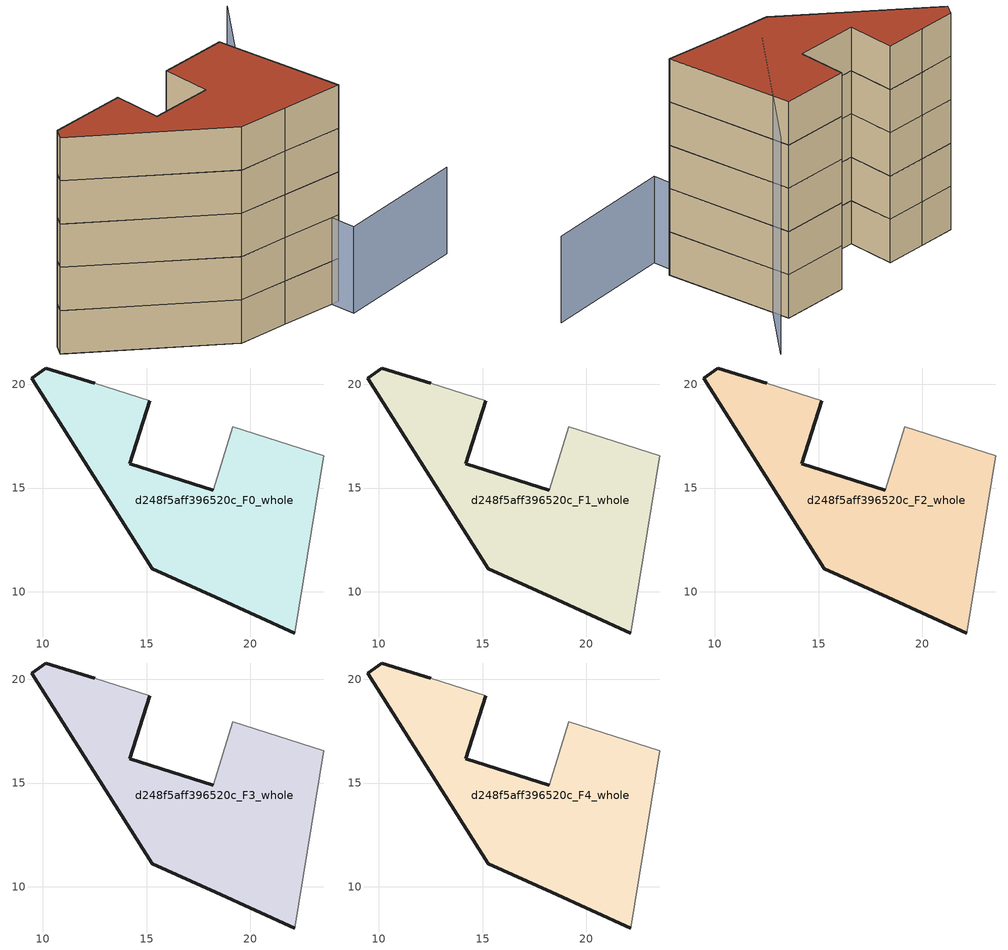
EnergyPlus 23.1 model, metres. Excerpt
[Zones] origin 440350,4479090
d248f5aff396520c_F0_whole
 floor ground (EU_floor_Construction): 22.13,8.01 23.53,16.56 19.14,17.95 18.21,14.89 14.19,16.17 15.15,19.22 12.49,20.06 10.13,20.79 9.46,20.28 15.28,11.1 18.33,9.74 z0
 wall outside (EU_wall_Construction): 15.15,19.22 14.19,16.17 18.21,14.89 / 22.13,8.01 18.33,9.74 15.28,11.1 9.46,20.28 10.13,20.79 12.49,20.06 z0:3
 wall adiabatic (EU_wall_Construction): 12.49,20.06 15.15,19.22 / 18.21,14.89 19.14,17.95 23.53,16.56 22.13,8.01 z0:3
d248f5aff396520c_F1_whole
 floor to d248f5aff396520c_F0_whole (EU_floor_Construction): 22.13,8.01 23.53,16.56 19.14,17.95 18.2,14.89 14.19,16.17 15.15,19.22 12.49,20.06 10.13,20.79 9.45,20.28 15.27,11.1 18.33,9.74 z3
 wall outside (EU_wall_Construction): 15.15,19.22 14.19,16.17 18.21,14.89 / 22.13,8.01 18.33,9.74 15.28,11.1 9.46,20.28 10.13,20.79 12.49,20.06 z3:6
 wall adiabatic (EU_wall_Construction): 12.49,20.06 15.15,19.22 / 18.21,14.89 19.14,17.95 23.53,16.56 22.13,8.01 z3:6
d248f5aff396520c_F2_whole
 floor to d248f5aff396520c_F1_whole (EU_floor_Construction): 22.13,8.01 23.53,16.56 19.14,17.95 18.2,14.89 14.19,16.17 15.15,19.22 12.49,20.06 10.13,20.79 9.45,20.28 15.27,11.1 18.33,9.74 z6
 wall outside (EU_wall_Construction): 15.15,19.22 14.19,16.17 18.21,14.89 / 22.13,8.01 18.33,9.74 15.28,11.1 9.46,20.28 10.13,20.79 12.49,20.06 z6:9
 wall adiabatic (EU_wall_Construction): 12.49,20.06 15.15,19.22 / 18.21,14.89 19.14,17.95 23.53,16.56 22.13,8.01 z6:9
d248f5aff396520c_F3_whole
 floor to d248f5aff396520c_F2_whole (EU_floor_Construction): 22.13,8.01 23.53,16.56 19.14,17.95 18.2,14.89 14.19,16.17 15.15,19.22 12.49,20.06 10.13,20.79 9.45,20.28 15.27,11.1 18.33,9.74 z9
 wall outside (EU_wall_Construction): 15.15,19.22 14.19,16.17 18.21,14.89 / 22.13,8.01 18.33,9.74 15.28,11.1 9.46,20.28 10.13,20.79 12.49,20.06 z9:12
 wall adiabatic (EU_wall_Construction): 12.49,20.06 15.15,19.22 / 18.21,14.89 19.14,17.95 23.53,16.56 22.13,8.01 z9:12
d248f5aff396520c_F4_whole
 floor to d248f5aff396520c_F3_whole (EU_floor_Construction): 22.13,8.01 23.53,16.56 19.14,17.95 18.2,14.89 14.19,16.17 15.15,19.22 12.49,20.06 10.13,20.79 9.45,20.28 15.27,11.1 18.33,9.74 z12
 wall outside (EU_wall_Construction): 15.15,19.22 14.19,16.17 18.21,14.89 / 22.13,8.01 18.33,9.74 15.28,11.1 9.46,20.28 10.13,20.79 12.49,20.06 z12:15
 wall adiabatic (EU_wall_Construction): 12.49,20.06 15.15,19.22 / 18.21,14.89 19.14,17.95 23.53,16.56 22.13,8.01 z12:15
 roof outside (EU_roof_Construction): 23.53,16.56 22.13,8.01 18.33,9.74 15.28,11.1 9.46,20.28 10.13,20.79 12.49,20.06 15.15,19.22 14.19,16.17 18.21,14.89 19.14,17.95 z15
shading: 29.89,4.63 21.26,6.61 / 21.26,6.61 23.53,16.56 z0:6; 27.47,17.93 17.47,11.86 z0:15
[Building]
EU S2 Campaign: North Axis=0; Terrain=City; Solar Distribution=FullExterior
[Site:Location]
Madrid: Latitude=40.5; Longitude=-3.5; Time Zone=1; Elevation=609
[SizingPeriod:WeatherFileDays]
AnnualSizingPeriod: Begin Month=1; Begin Day of Month=1; End Month=12; End Day of Month=31; Day of Week for Start Day=Monday; Use Weather File Daylight Saving Period=No; Use Weather File Rain and Snow Indicators=No
[MATERIAL]
EU_InternalMass_Material: Roughness=MediumRough; Thickness=0.1; Conductivity=1; Density=1800; Specific Heat=900; Thermal Absorptance=0.9; Solar Absorptance=0.7; Visible Absorptance=0.7
[MATERIAL:NOMASS] Roughness=MediumRough; Thermal Absorptance=0.9; Solar Absorptance=0.7; Visible Absorptance=0.7
Name | Thermal Resistance
EU_wall_NoMass; EU_roof_NoMass | 2.16768
EU_floor_NoMass | 1.14339
[CONSTRUCTION]
EU_wall_Construction: EU_wall_NoMass
EU_roof_Construction: EU_roof_NoMass
EU_floor_Construction: EU_floor_NoMass
EU_InternalMass_Construction: EU_InternalMass_Material
[ZONE] Type=1; Multiplier=1; Ceiling Height=autocalculate; Volume=230.034; Floor Area=autocalculate; Part of Total Floor Area=Yes
d248f5aff396520c_F0_whole; d248f5aff396520c_F1_whole; d248f5aff396520c_F2_whole; d248f5aff396520c_F3_whole; d248f5aff396520c_F4_whole
[INTERNALMASS] Construction=EU_InternalMass_Construction; Surface Area=76.6734
Name | Zone or ZoneList
d248f5aff396520c_F0_whole_EU_InternalMass | d248f5aff396520c_F0_whole
d248f5aff396520c_F1_whole_EU_InternalMass | d248f5aff396520c_F1_whole
d248f5aff396520c_F2_whole_EU_InternalMass | d248f5aff396520c_F2_whole
d248f5aff396520c_F3_whole_EU_InternalMass | d248f5aff396520c_F3_whole
d248f5aff396520c_F4_whole_EU_InternalMass | d248f5aff396520c_F4_whole
[OTHEREQUIPMENT] Fuel Type=Electricity; Design Level Calculation Method=Watts/Area; Power per Zone Floor Area=1; Fraction Latent=0; Fraction Radiant=0; Fraction Lost=0; Carbon Dioxide Generation Rate=0; EndUse Subcategory=EU_Step8_InternalGains
Name | Zone or ZoneList or Space or SpaceList | Schedule
EU_Step8_InternalGain_d248f5aff396520c_F0_whole_f000 | d248f5aff396520c_F0_whole | EU_Step8_GainSchedule_d248f5aff396520c_F0_whole_f000
EU_Step8_InternalGain_d248f5aff396520c_F1_whole_f000 | d248f5aff396520c_F1_whole | EU_Step8_GainSchedule_d248f5aff396520c_F1_whole_f000
EU_Step8_InternalGain_d248f5aff396520c_F2_whole_f000 | d248f5aff396520c_F2_whole | EU_Step8_GainSchedule_d248f5aff396520c_F2_whole_f000
EU_Step8_InternalGain_d248f5aff396520c_F3_whole_f000 | d248f5aff396520c_F3_whole | EU_Step8_GainSchedule_d248f5aff396520c_F3_whole_f000
EU_Step8_InternalGain_d248f5aff396520c_F4_whole_f000 | d248f5aff396520c_F4_whole | EU_Step8_GainSchedule_d248f5aff396520c_F4_whole_f000
[ZONEVENTILATION:DESIGNFLOWRATE] Schedule=EU_AlwaysOn; Design Flow Rate Calculation Method=AirChanges/Hour; Air Changes per Hour=0.480546; Ventilation Type=Natural; Fan Pressure Rise=0; Fan Total Efficiency=1; Constant Term Coefficient=1; Temperature Term Coefficient=0; Velocity Term Coefficient=0; Velocity Squared Term Coefficient=0; Minimum Indoor Temperature=-100; Maximum Indoor Temperature=100; Delta Temperature=-100; Minimum Outdoor Temperature=-100; Maximum Outdoor Temperature=100; Maximum Wind Speed=40
Name | Zone or ZoneList or Space or SpaceList
EU_ConstantAir_d248f5aff396520c_F0_whole | d248f5aff396520c_F0_whole
EU_ConstantAir_d248f5aff396520c_F1_whole | d248f5aff396520c_F1_whole
EU_ConstantAir_d248f5aff396520c_F2_whole | d248f5aff396520c_F2_whole
EU_ConstantAir_d248f5aff396520c_F3_whole | d248f5aff396520c_F3_whole
EU_ConstantAir_d248f5aff396520c_F4_whole | d248f5aff396520c_F4_whole
[HVACTEMPLATE:THERMOSTAT] Constant Heating Setpoint=20; Constant Cooling Setpoint=50
EU_HeatOnly_d248f5aff396520c_F0_whole; EU_HeatOnly_d248f5aff396520c_F1_whole; EU_HeatOnly_d248f5aff396520c_F2_whole; EU_HeatOnly_d248f5aff396520c_F3_whole; EU_HeatOnly_d248f5aff396520c_F4_whole
[HVACTEMPLATE:ZONE:IDEALLOADSAIRSYSTEM] System Availability Schedule=EU_AlwaysOn; Maximum Heating Supply Air Temperature=50; Minimum Cooling Supply Air Temperature=13; Maximum Heating Supply Air Humidity Ratio=0.0156; Minimum Cooling Supply Air Humidity Ratio=0.0077; Heating Limit=NoLimit; Cooling Limit=NoLimit; Heating Availability Schedule=EU_AlwaysOn; Cooling Availability Schedule=EU_CoolingOff; Dehumidification Control Type=ConstantSensibleHeatRatio; Cooling Sensible Heat Ratio=0.7; Dehumidification Setpoint=60; Humidification Control Type=None; Humidification Setpoint=30; Outdoor Air Method=None; Outdoor Air Flow Rate per Person=0.00944; Outdoor Air Flow Rate per Zone Floor Area=0; Outdoor Air Flow Rate per Zone=0; Demand Controlled Ventilation Type=None; Outdoor Air Economizer Type=NoEconomizer; Heat Recovery Type=None; Sensible Heat Recovery Effectiveness=0.7; Latent Heat Recovery Effectiveness=0.65
Name | Template Thermostat
d248f5aff396520c_F0_whole | EU_HeatOnly_d248f5aff396520c_F0_whole
d248f5aff396520c_F1_whole | EU_HeatOnly_d248f5aff396520c_F1_whole
d248f5aff396520c_F2_whole | EU_HeatOnly_d248f5aff396520c_F2_whole
d248f5aff396520c_F3_whole | EU_HeatOnly_d248f5aff396520c_F3_whole
d248f5aff396520c_F4_whole | EU_HeatOnly_d248f5aff396520c_F4_whole
[SIZING:ZONE] Zone Cooling Design Supply Air Temperature Input Method=SupplyAirTemperature; Zone Cooling Design Supply Air Temperature=13; Zone Heating Design Supply Air Temperature Input Method=SupplyAirTemperature; Zone Heating Design Supply Air Temperature=50; Zone Cooling Design Supply Air Humidity Ratio=0.008; Zone Heating Design Supply Air Humidity Ratio=0.008; Cooling Design Air Flow Method=DesignDay; Cooling Design Air Flow Rate=0; Cooling Minimum Air Flow per Zone Floor Area=0.000762; Cooling Minimum Air Flow=0; Cooling Minimum Air Flow Fraction=0.2; Heating Design Air Flow Method=DesignDay; Heating Design Air Flow Rate=0; Heating Maximum Air Flow per Zone Floor Area=0.002032; Heating Maximum Air Flow=0.141576; Heating Maximum Air Flow Fraction=0.3; Account for Dedicated Outdoor Air System=No; Dedicated Outdoor Air System Control Strategy=NeutralSupplyAir; Dedicated Outdoor Air Low Setpoint Temperature for Design=autosize; Dedicated Outdoor Air High Setpoint Temperature for Design=autosize; Zone Load Sizing Method=Sensible Load Only No Latent Load; Zone Latent Cooling Design Supply Air Humidity Ratio Input Method=HumidityRatioDifference; Zone Cooling Design Supply Air Humidity Ratio Difference=0.005; Zone Latent Heating Design Supply Air Humidity Ratio Input Method=HumidityRatioDifference; Zone Humidification Design Supply Air Humidity Ratio Difference=0.005
d248f5aff396520c_F0_whole; d248f5aff396520c_F1_whole; d248f5aff396520c_F2_whole; d248f5aff396520c_F3_whole; d248f5aff396520c_F4_whole
[SCHEDULE:CONSTANT]
Name | Hourly Value
EU_AlwaysOn | 1
EU_CoolingOff | 0
[SCHEDULE:FILE] Column Number=1; Rows to Skip at Top=0; Number of Hours of Data=8760; Column Separator=Comma; Interpolate to Timestep=No; Minutes per Item=60; Adjust Schedule for Daylight Savings=Yes
Name | File
EU_Step8_GainSchedule_d248f5aff396520c_F0_whole_f000 | ../../schedules/d248f5aff396520c/d248f5aff396520c_F0_whole_f000_gain.csv
EU_Step8_GainSchedule_d248f5aff396520c_F1_whole_f000 | ../../schedules/d248f5aff396520c/d248f5aff396520c_F1_whole_f000_gain.csv
EU_Step8_GainSchedule_d248f5aff396520c_F2_whole_f000 | ../../schedules/d248f5aff396520c/d248f5aff396520c_F2_whole_f000_gain.csv
EU_Step8_GainSchedule_d248f5aff396520c_F3_whole_f000 | ../../schedules/d248f5aff396520c/d248f5aff396520c_F3_whole_f000_gain.csv
EU_Step8_GainSchedule_d248f5aff396520c_F4_whole_f000 | ../../schedules/d248f5aff396520c/d248f5aff396520c_F4_whole_f000_gain.csv
